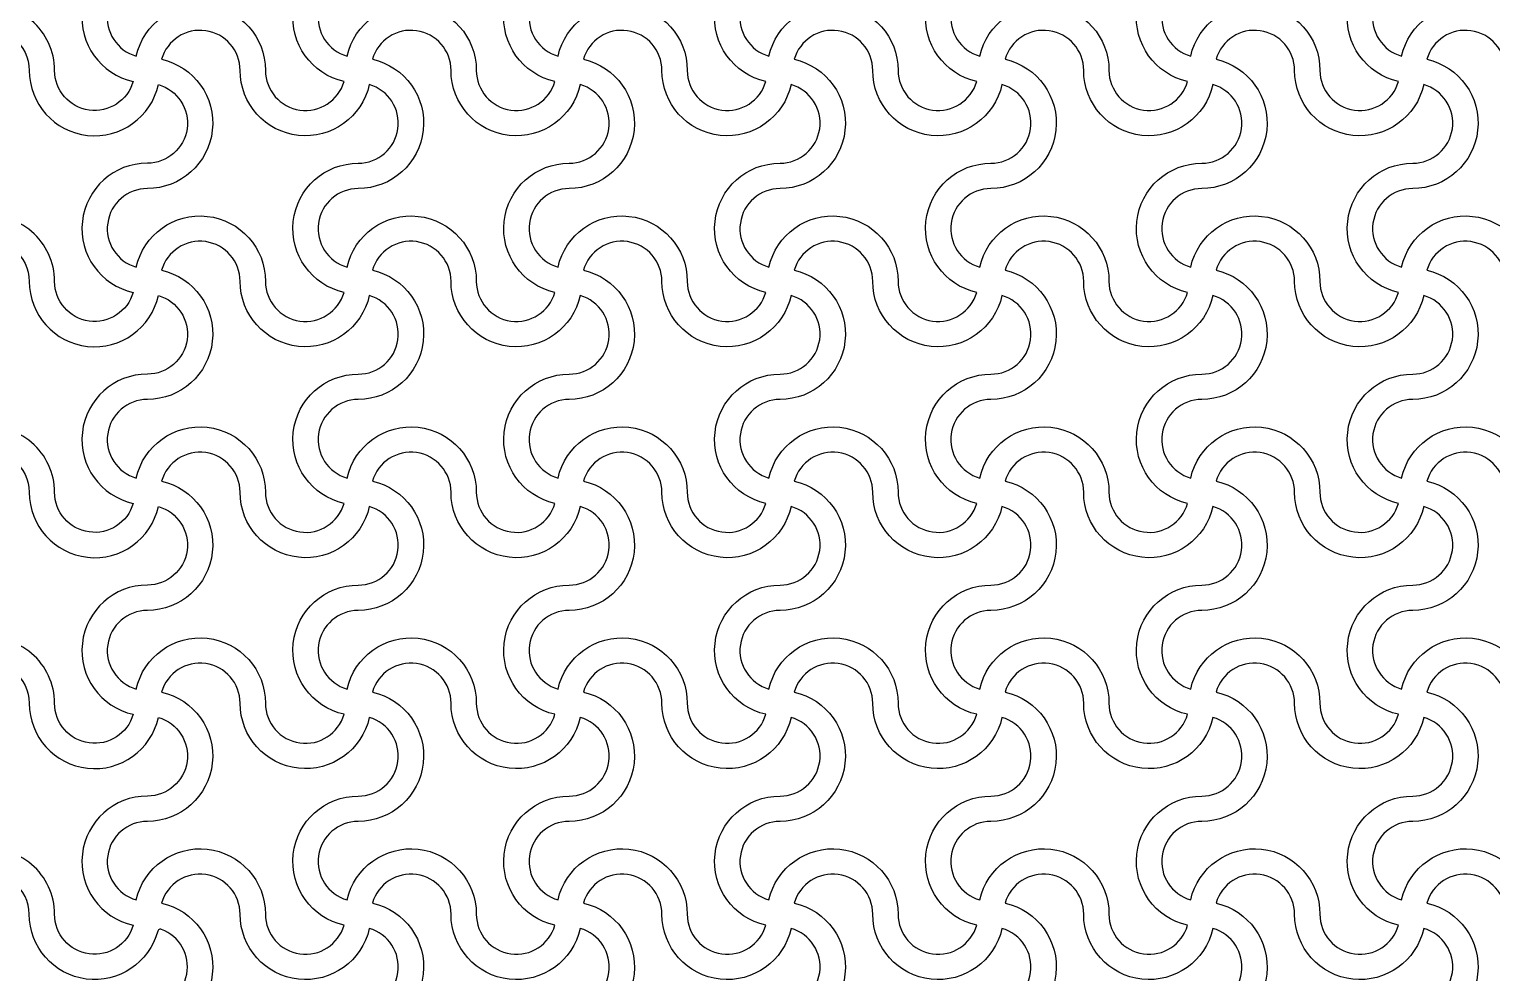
# Model space of a CAD drawing. Header units: millimetres. Extents: x 24 to 345, y 12 to 201.
# Drawn here: x 73.371 to 76.145, y 33.383 to 35.172 of the extents above; entities that cross this region are included whole.
import ezdxf

# ---------------------------------------------------------------- set-up
doc = ezdxf.new("R2010")
doc.units = ezdxf.units.MM
doc.header["$MEASUREMENT"] = 0
doc.layers.add('5th metal (rf+ground)', color=240, linetype='Continuous')

msp = doc.modelspace()

# ---------------------------------------------------------------- linework, layer by layer
at = {"layer": '5th metal (rf+ground)'}
for points in [[(73.4193, 35.09421, 0.4624981), (73.2753, 35.21659), (73.2753, 35.56753, -0.4945431), (73.3713, 35.49421, 0.8959788), (73.61633, 35.46724, -0.8687853), (73.5953, 35.31821, 0.8959788), (73.56833, 35.07318, -0.8687853)], [(73.4193, 35.09421, 0.4624981), (73.2753, 35.21659), (73.2753, 35.56753, -0.4945431), (73.3713, 35.49421, 0.8959788), (73.61633, 35.46724, -0.8687853), (73.5953, 35.31821, 0.8959788), (73.56833, 35.07318, -0.8687853)], [(73.4193, 35.09421, 0.4624981), (73.2753, 35.21659), (73.2753, 35.56753, -0.4945431), (73.3713, 35.49421, 0.8959788), (73.61633, 35.46724, -0.8687853), (73.5953, 35.31821, 0.8959788), (73.56833, 35.07318, -0.8687853)], [(73.4193, 35.09421, 0.4624981), (73.2753, 35.21659), (73.2753, 35.56753, -0.4945431), (73.3713, 35.49421, 0.8959788), (73.61633, 35.46724, -0.8687853), (73.5953, 35.31821, 0.8959788), (73.56833, 35.07318, -0.8687853)], [(74.01633, 35.46724, -0.8959788), (73.7713, 35.49421, 0.8687853), (73.62227, 35.51524, -0.8959788), (73.5953, 35.27021, 0.8687853), (73.57427, 35.12118, -0.8959788), (73.8193, 35.09421, 0.8687853), (73.96833, 35.07318, -0.8959788), (73.9953, 35.31821, 0.8687853)], [(74.01633, 35.46724, -0.8959788), (73.7713, 35.49421, 0.8687853), (73.62227, 35.51524, -0.8959788), (73.5953, 35.27021, 0.8687853), (73.57427, 35.12118, -0.8959788), (73.8193, 35.09421, 0.8687853), (73.96833, 35.07318, -0.8959788), (73.9953, 35.31821, 0.8687853)], [(74.01633, 35.46724, -0.8959788), (73.7713, 35.49421, 0.8687853), (73.62227, 35.51524, -0.8959788), (73.5953, 35.27021, 0.8687853), (73.57427, 35.12118, -0.8959788), (73.8193, 35.09421, 0.8687853), (73.96833, 35.07318, -0.8959788), (73.9953, 35.31821, 0.8687853)], [(74.01633, 35.46724, -0.8959788), (73.7713, 35.49421, 0.8687853), (73.62227, 35.51524, -0.8959788), (73.5953, 35.27021, 0.8687853), (73.57427, 35.12118, -0.8959788), (73.8193, 35.09421, 0.8687853), (73.96833, 35.07318, -0.8959788), (73.9953, 35.31821, 0.8687853)], [(74.41633, 35.46724, -0.8959788), (74.1713, 35.49421, 0.8687853), (74.02227, 35.51524, -0.8959788), (73.9953, 35.27021, 0.8687853), (73.97427, 35.12118, -0.8959788), (74.2193, 35.09421, 0.8687853), (74.36833, 35.07318, -0.8959788), (74.3953, 35.31821, 0.8687853)], [(74.41633, 35.46724, -0.8959788), (74.1713, 35.49421, 0.8687853), (74.02227, 35.51524, -0.8959788), (73.9953, 35.27021, 0.8687853), (73.97427, 35.12118, -0.8959788), (74.2193, 35.09421, 0.8687853), (74.36833, 35.07318, -0.8959788), (74.3953, 35.31821, 0.8687853)], [(74.41633, 35.46724, -0.8959788), (74.1713, 35.49421, 0.8687853), (74.02227, 35.51524, -0.8959788), (73.9953, 35.27021, 0.8687853), (73.97427, 35.12118, -0.8959788), (74.2193, 35.09421, 0.8687853), (74.36833, 35.07318, -0.8959788), (74.3953, 35.31821, 0.8687853)], [(74.41633, 35.46724, -0.8959788), (74.1713, 35.49421, 0.8687853), (74.02227, 35.51524, -0.8959788), (73.9953, 35.27021, 0.8687853), (73.97427, 35.12118, -0.8959788), (74.2193, 35.09421, 0.8687853), (74.36833, 35.07318, -0.8959788), (74.3953, 35.31821, 0.8687853)], [(74.81633, 35.46724, -0.8959788), (74.5713, 35.49421, 0.8687853), (74.42227, 35.51524, -0.8959788), (74.3953, 35.27021, 0.8687853), (74.37427, 35.12118, -0.8959788), (74.6193, 35.09421, 0.8687853), (74.76833, 35.07318, -0.8959788), (74.7953, 35.31821, 0.8687853)], [(74.81633, 35.46724, -0.8959788), (74.5713, 35.49421, 0.8687853), (74.42227, 35.51524, -0.8959788), (74.3953, 35.27021, 0.8687853), (74.37427, 35.12118, -0.8959788), (74.6193, 35.09421, 0.8687853), (74.76833, 35.07318, -0.8959788), (74.7953, 35.31821, 0.8687853)], [(74.81633, 35.46724, -0.8959788), (74.5713, 35.49421, 0.8687853), (74.42227, 35.51524, -0.8959788), (74.3953, 35.27021, 0.8687853), (74.37427, 35.12118, -0.8959788), (74.6193, 35.09421, 0.8687853), (74.76833, 35.07318, -0.8959788), (74.7953, 35.31821, 0.8687853)], [(74.81633, 35.46724, -0.8959788), (74.5713, 35.49421, 0.8687853), (74.42227, 35.51524, -0.8959788), (74.3953, 35.27021, 0.8687853), (74.37427, 35.12118, -0.8959788), (74.6193, 35.09421, 0.8687853), (74.76833, 35.07318, -0.8959788), (74.7953, 35.31821, 0.8687853)], [(75.21633, 35.46724, -0.8959788), (74.9713, 35.49421, 0.8687853), (74.82227, 35.51524, -0.8959788), (74.7953, 35.27021, 0.8687853), (74.77427, 35.12118, -0.8959788), (75.0193, 35.09421, 0.8687853), (75.16833, 35.07318, -0.8959788), (75.1953, 35.31821, 0.8687853)], [(75.21633, 35.46724, -0.8959788), (74.9713, 35.49421, 0.8687853), (74.82227, 35.51524, -0.8959788), (74.7953, 35.27021, 0.8687853), (74.77427, 35.12118, -0.8959788), (75.0193, 35.09421, 0.8687853), (75.16833, 35.07318, -0.8959788), (75.1953, 35.31821, 0.8687853)], [(75.21633, 35.46724, -0.8959788), (74.9713, 35.49421, 0.8687853), (74.82227, 35.51524, -0.8959788), (74.7953, 35.27021, 0.8687853), (74.77427, 35.12118, -0.8959788), (75.0193, 35.09421, 0.8687853), (75.16833, 35.07318, -0.8959788), (75.1953, 35.31821, 0.8687853)], [(75.21633, 35.46724, -0.8959788), (74.9713, 35.49421, 0.8687853), (74.82227, 35.51524, -0.8959788), (74.7953, 35.27021, 0.8687853), (74.77427, 35.12118, -0.8959788), (75.0193, 35.09421, 0.8687853), (75.16833, 35.07318, -0.8959788), (75.1953, 35.31821, 0.8687853)], [(75.61633, 35.46724, -0.8959788), (75.3713, 35.49421, 0.8687853), (75.22227, 35.51524, -0.8959788), (75.1953, 35.27021, 0.8687853), (75.17427, 35.12118, -0.8959788), (75.4193, 35.09421, 0.8687853), (75.56833, 35.07318, -0.8959788), (75.5953, 35.31821, 0.8687853)], [(75.61633, 35.46724, -0.8959788), (75.3713, 35.49421, 0.8687853), (75.22227, 35.51524, -0.8959788), (75.1953, 35.27021, 0.8687853), (75.17427, 35.12118, -0.8959788), (75.4193, 35.09421, 0.8687853), (75.56833, 35.07318, -0.8959788), (75.5953, 35.31821, 0.8687853)], [(75.61633, 35.46724, -0.8959788), (75.3713, 35.49421, 0.8687853), (75.22227, 35.51524, -0.8959788), (75.1953, 35.27021, 0.8687853), (75.17427, 35.12118, -0.8959788), (75.4193, 35.09421, 0.8687853), (75.56833, 35.07318, -0.8959788), (75.5953, 35.31821, 0.8687853)], [(75.61633, 35.46724, -0.8959788), (75.3713, 35.49421, 0.8687853), (75.22227, 35.51524, -0.8959788), (75.1953, 35.27021, 0.8687853), (75.17427, 35.12118, -0.8959788), (75.4193, 35.09421, 0.8687853), (75.56833, 35.07318, -0.8959788), (75.5953, 35.31821, 0.8687853)], [(76.01633, 35.46724, -0.8959788), (75.7713, 35.49421, 0.8687853), (75.62227, 35.51524, -0.8959788), (75.5953, 35.27021, 0.8687853), (75.57427, 35.12118, -0.8959788), (75.8193, 35.09421, 0.8687853), (75.96833, 35.07318, -0.8959788), (75.9953, 35.31821, 0.8687853)], [(76.01633, 35.46724, -0.8959788), (75.7713, 35.49421, 0.8687853), (75.62227, 35.51524, -0.8959788), (75.5953, 35.27021, 0.8687853), (75.57427, 35.12118, -0.8959788), (75.8193, 35.09421, 0.8687853), (75.96833, 35.07318, -0.8959788), (75.9953, 35.31821, 0.8687853)], [(76.01633, 35.46724, -0.8959788), (75.7713, 35.49421, 0.8687853), (75.62227, 35.51524, -0.8959788), (75.5953, 35.27021, 0.8687853), (75.57427, 35.12118, -0.8959788), (75.8193, 35.09421, 0.8687853), (75.96833, 35.07318, -0.8959788), (75.9953, 35.31821, 0.8687853)], [(76.01633, 35.46724, -0.8959788), (75.7713, 35.49421, 0.8687853), (75.62227, 35.51524, -0.8959788), (75.5953, 35.27021, 0.8687853), (75.57427, 35.12118, -0.8959788), (75.8193, 35.09421, 0.8687853), (75.96833, 35.07318, -0.8959788), (75.9953, 35.31821, 0.8687853)], [(76.41633, 35.46724, -0.8959788), (76.1713, 35.49421, 0.8687853), (76.02227, 35.51524, -0.8959788), (75.9953, 35.27021, 0.8687853), (75.97427, 35.12118, -0.8959788), (76.2193, 35.09421, 0.8687853), (76.36833, 35.07318, -0.8959788), (76.3953, 35.31821, 0.8687853)], [(76.41633, 35.46724, -0.8959788), (76.1713, 35.49421, 0.8687853), (76.02227, 35.51524, -0.8959788), (75.9953, 35.27021, 0.8687853), (75.97427, 35.12118, -0.8959788), (76.2193, 35.09421, 0.8687853), (76.36833, 35.07318, -0.8959788), (76.3953, 35.31821, 0.8687853)], [(76.41633, 35.46724, -0.8959788), (76.1713, 35.49421, 0.8687853), (76.02227, 35.51524, -0.8959788), (75.9953, 35.27021, 0.8687853), (75.97427, 35.12118, -0.8959788), (76.2193, 35.09421, 0.8687853), (76.36833, 35.07318, -0.8959788), (76.3953, 35.31821, 0.8687853)], [(76.41633, 35.46724, -0.8959788), (76.1713, 35.49421, 0.8687853), (76.02227, 35.51524, -0.8959788), (75.9953, 35.27021, 0.8687853), (75.97427, 35.12118, -0.8959788), (76.2193, 35.09421, 0.8687853), (76.36833, 35.07318, -0.8959788), (76.3953, 35.31821, 0.8687853)], [(73.4193, 34.69421, 0.4624981), (73.2753, 34.81659), (73.2753, 35.16753, -0.4945431), (73.3713, 35.09421, 0.8959788), (73.61633, 35.06724, -0.8687853), (73.5953, 34.91821, 0.8959788), (73.56833, 34.67318, -0.8687853)], [(73.4193, 34.69421, 0.4624981), (73.2753, 34.81659), (73.2753, 35.16753, -0.4945431), (73.3713, 35.09421, 0.8959788), (73.61633, 35.06724, -0.8687853), (73.5953, 34.91821, 0.8959788), (73.56833, 34.67318, -0.8687853)], [(73.4193, 34.69421, 0.4624981), (73.2753, 34.81659), (73.2753, 35.16753, -0.4945431), (73.3713, 35.09421, 0.8959788), (73.61633, 35.06724, -0.8687853), (73.5953, 34.91821, 0.8959788), (73.56833, 34.67318, -0.8687853)], [(73.4193, 34.69421, 0.4624981), (73.2753, 34.81659), (73.2753, 35.16753, -0.4945431), (73.3713, 35.09421, 0.8959788), (73.61633, 35.06724, -0.8687853), (73.5953, 34.91821, 0.8959788), (73.56833, 34.67318, -0.8687853)], [(74.01633, 35.06724, -0.8959788), (73.7713, 35.09421, 0.8687853), (73.62227, 35.11524, -0.8959788), (73.5953, 34.87021, 0.8687853), (73.57427, 34.72118, -0.8959788), (73.8193, 34.69421, 0.8687853), (73.96833, 34.67318, -0.8959788), (73.9953, 34.91821, 0.8687853)], [(74.01633, 35.06724, -0.8959788), (73.7713, 35.09421, 0.8687853), (73.62227, 35.11524, -0.8959788), (73.5953, 34.87021, 0.8687853), (73.57427, 34.72118, -0.8959788), (73.8193, 34.69421, 0.8687853), (73.96833, 34.67318, -0.8959788), (73.9953, 34.91821, 0.8687853)], [(74.01633, 35.06724, -0.8959788), (73.7713, 35.09421, 0.8687853), (73.62227, 35.11524, -0.8959788), (73.5953, 34.87021, 0.8687853), (73.57427, 34.72118, -0.8959788), (73.8193, 34.69421, 0.8687853), (73.96833, 34.67318, -0.8959788), (73.9953, 34.91821, 0.8687853)], [(74.01633, 35.06724, -0.8959788), (73.7713, 35.09421, 0.8687853), (73.62227, 35.11524, -0.8959788), (73.5953, 34.87021, 0.8687853), (73.57427, 34.72118, -0.8959788), (73.8193, 34.69421, 0.8687853), (73.96833, 34.67318, -0.8959788), (73.9953, 34.91821, 0.8687853)], [(74.41633, 35.06724, -0.8959788), (74.1713, 35.09421, 0.8687853), (74.02227, 35.11524, -0.8959788), (73.9953, 34.87021, 0.8687853), (73.97427, 34.72118, -0.8959788), (74.2193, 34.69421, 0.8687853), (74.36833, 34.67318, -0.8959788), (74.3953, 34.91821, 0.8687853)], [(74.41633, 35.06724, -0.8959788), (74.1713, 35.09421, 0.8687853), (74.02227, 35.11524, -0.8959788), (73.9953, 34.87021, 0.8687853), (73.97427, 34.72118, -0.8959788), (74.2193, 34.69421, 0.8687853), (74.36833, 34.67318, -0.8959788), (74.3953, 34.91821, 0.8687853)], [(74.41633, 35.06724, -0.8959788), (74.1713, 35.09421, 0.8687853), (74.02227, 35.11524, -0.8959788), (73.9953, 34.87021, 0.8687853), (73.97427, 34.72118, -0.8959788), (74.2193, 34.69421, 0.8687853), (74.36833, 34.67318, -0.8959788), (74.3953, 34.91821, 0.8687853)], [(74.41633, 35.06724, -0.8959788), (74.1713, 35.09421, 0.8687853), (74.02227, 35.11524, -0.8959788), (73.9953, 34.87021, 0.8687853), (73.97427, 34.72118, -0.8959788), (74.2193, 34.69421, 0.8687853), (74.36833, 34.67318, -0.8959788), (74.3953, 34.91821, 0.8687853)], [(74.81633, 35.06724, -0.8959788), (74.5713, 35.09421, 0.8687853), (74.42227, 35.11524, -0.8959788), (74.3953, 34.87021, 0.8687853), (74.37427, 34.72118, -0.8959788), (74.6193, 34.69421, 0.8687853), (74.76833, 34.67318, -0.8959788), (74.7953, 34.91821, 0.8687853)], [(74.81633, 35.06724, -0.8959788), (74.5713, 35.09421, 0.8687853), (74.42227, 35.11524, -0.8959788), (74.3953, 34.87021, 0.8687853), (74.37427, 34.72118, -0.8959788), (74.6193, 34.69421, 0.8687853), (74.76833, 34.67318, -0.8959788), (74.7953, 34.91821, 0.8687853)], [(74.81633, 35.06724, -0.8959788), (74.5713, 35.09421, 0.8687853), (74.42227, 35.11524, -0.8959788), (74.3953, 34.87021, 0.8687853), (74.37427, 34.72118, -0.8959788), (74.6193, 34.69421, 0.8687853), (74.76833, 34.67318, -0.8959788), (74.7953, 34.91821, 0.8687853)], [(74.81633, 35.06724, -0.8959788), (74.5713, 35.09421, 0.8687853), (74.42227, 35.11524, -0.8959788), (74.3953, 34.87021, 0.8687853), (74.37427, 34.72118, -0.8959788), (74.6193, 34.69421, 0.8687853), (74.76833, 34.67318, -0.8959788), (74.7953, 34.91821, 0.8687853)], [(75.21633, 35.06724, -0.8959788), (74.9713, 35.09421, 0.8687853), (74.82227, 35.11524, -0.8959788), (74.7953, 34.87021, 0.8687853), (74.77427, 34.72118, -0.8959788), (75.0193, 34.69421, 0.8687853), (75.16833, 34.67318, -0.8959788), (75.1953, 34.91821, 0.8687853)], [(75.21633, 35.06724, -0.8959788), (74.9713, 35.09421, 0.8687853), (74.82227, 35.11524, -0.8959788), (74.7953, 34.87021, 0.8687853), (74.77427, 34.72118, -0.8959788), (75.0193, 34.69421, 0.8687853), (75.16833, 34.67318, -0.8959788), (75.1953, 34.91821, 0.8687853)], [(75.21633, 35.06724, -0.8959788), (74.9713, 35.09421, 0.8687853), (74.82227, 35.11524, -0.8959788), (74.7953, 34.87021, 0.8687853), (74.77427, 34.72118, -0.8959788), (75.0193, 34.69421, 0.8687853), (75.16833, 34.67318, -0.8959788), (75.1953, 34.91821, 0.8687853)], [(75.21633, 35.06724, -0.8959788), (74.9713, 35.09421, 0.8687853), (74.82227, 35.11524, -0.8959788), (74.7953, 34.87021, 0.8687853), (74.77427, 34.72118, -0.8959788), (75.0193, 34.69421, 0.8687853), (75.16833, 34.67318, -0.8959788), (75.1953, 34.91821, 0.8687853)], [(75.61633, 35.06724, -0.8959788), (75.3713, 35.09421, 0.8687853), (75.22227, 35.11524, -0.8959788), (75.1953, 34.87021, 0.8687853), (75.17427, 34.72118, -0.8959788), (75.4193, 34.69421, 0.8687853), (75.56833, 34.67318, -0.8959788), (75.5953, 34.91821, 0.8687853)], [(75.61633, 35.06724, -0.8959788), (75.3713, 35.09421, 0.8687853), (75.22227, 35.11524, -0.8959788), (75.1953, 34.87021, 0.8687853), (75.17427, 34.72118, -0.8959788), (75.4193, 34.69421, 0.8687853), (75.56833, 34.67318, -0.8959788), (75.5953, 34.91821, 0.8687853)], [(75.61633, 35.06724, -0.8959788), (75.3713, 35.09421, 0.8687853), (75.22227, 35.11524, -0.8959788), (75.1953, 34.87021, 0.8687853), (75.17427, 34.72118, -0.8959788), (75.4193, 34.69421, 0.8687853), (75.56833, 34.67318, -0.8959788), (75.5953, 34.91821, 0.8687853)], [(75.61633, 35.06724, -0.8959788), (75.3713, 35.09421, 0.8687853), (75.22227, 35.11524, -0.8959788), (75.1953, 34.87021, 0.8687853), (75.17427, 34.72118, -0.8959788), (75.4193, 34.69421, 0.8687853), (75.56833, 34.67318, -0.8959788), (75.5953, 34.91821, 0.8687853)], [(76.01633, 35.06724, -0.8959788), (75.7713, 35.09421, 0.8687853), (75.62227, 35.11524, -0.8959788), (75.5953, 34.87021, 0.8687853), (75.57427, 34.72118, -0.8959788), (75.8193, 34.69421, 0.8687853), (75.96833, 34.67318, -0.8959788), (75.9953, 34.91821, 0.8687853)], [(76.01633, 35.06724, -0.8959788), (75.7713, 35.09421, 0.8687853), (75.62227, 35.11524, -0.8959788), (75.5953, 34.87021, 0.8687853), (75.57427, 34.72118, -0.8959788), (75.8193, 34.69421, 0.8687853), (75.96833, 34.67318, -0.8959788), (75.9953, 34.91821, 0.8687853)], [(76.01633, 35.06724, -0.8959788), (75.7713, 35.09421, 0.8687853), (75.62227, 35.11524, -0.8959788), (75.5953, 34.87021, 0.8687853), (75.57427, 34.72118, -0.8959788), (75.8193, 34.69421, 0.8687853), (75.96833, 34.67318, -0.8959788), (75.9953, 34.91821, 0.8687853)], [(76.01633, 35.06724, -0.8959788), (75.7713, 35.09421, 0.8687853), (75.62227, 35.11524, -0.8959788), (75.5953, 34.87021, 0.8687853), (75.57427, 34.72118, -0.8959788), (75.8193, 34.69421, 0.8687853), (75.96833, 34.67318, -0.8959788), (75.9953, 34.91821, 0.8687853)], [(76.41633, 35.06724, -0.8959788), (76.1713, 35.09421, 0.8687853), (76.02227, 35.11524, -0.8959788), (75.9953, 34.87021, 0.8687853), (75.97427, 34.72118, -0.8959788), (76.2193, 34.69421, 0.8687853), (76.36833, 34.67318, -0.8959788), (76.3953, 34.91821, 0.8687853)], [(76.41633, 35.06724, -0.8959788), (76.1713, 35.09421, 0.8687853), (76.02227, 35.11524, -0.8959788), (75.9953, 34.87021, 0.8687853), (75.97427, 34.72118, -0.8959788), (76.2193, 34.69421, 0.8687853), (76.36833, 34.67318, -0.8959788), (76.3953, 34.91821, 0.8687853)], [(76.41633, 35.06724, -0.8959788), (76.1713, 35.09421, 0.8687853), (76.02227, 35.11524, -0.8959788), (75.9953, 34.87021, 0.8687853), (75.97427, 34.72118, -0.8959788), (76.2193, 34.69421, 0.8687853), (76.36833, 34.67318, -0.8959788), (76.3953, 34.91821, 0.8687853)], [(76.41633, 35.06724, -0.8959788), (76.1713, 35.09421, 0.8687853), (76.02227, 35.11524, -0.8959788), (75.9953, 34.87021, 0.8687853), (75.97427, 34.72118, -0.8959788), (76.2193, 34.69421, 0.8687853), (76.36833, 34.67318, -0.8959788), (76.3953, 34.91821, 0.8687853)], [(73.4193, 34.29421, 0.4624981), (73.2753, 34.41659), (73.2753, 34.76753, -0.4945431), (73.3713, 34.69421, 0.8959788), (73.61633, 34.66724, -0.8687853), (73.5953, 34.51821, 0.8959788), (73.56833, 34.27318, -0.8687853)], [(73.4193, 34.29421, 0.4624981), (73.2753, 34.41659), (73.2753, 34.76753, -0.4945431), (73.3713, 34.69421, 0.8959788), (73.61633, 34.66724, -0.8687853), (73.5953, 34.51821, 0.8959788), (73.56833, 34.27318, -0.8687853)], [(73.4193, 34.29421, 0.4624981), (73.2753, 34.41659), (73.2753, 34.76753, -0.4945431), (73.3713, 34.69421, 0.8959788), (73.61633, 34.66724, -0.8687853), (73.5953, 34.51821, 0.8959788), (73.56833, 34.27318, -0.8687853)], [(73.4193, 34.29421, 0.4624981), (73.2753, 34.41659), (73.2753, 34.76753, -0.4945431), (73.3713, 34.69421, 0.8959788), (73.61633, 34.66724, -0.8687853), (73.5953, 34.51821, 0.8959788), (73.56833, 34.27318, -0.8687853)], [(74.01633, 34.66724, -0.8959788), (73.7713, 34.69421, 0.8687853), (73.62227, 34.71524, -0.8959788), (73.5953, 34.47021, 0.8687853), (73.57427, 34.32118, -0.8959788), (73.8193, 34.29421, 0.8687853), (73.96833, 34.27318, -0.8959788), (73.9953, 34.51821, 0.8687853)], [(74.01633, 34.66724, -0.8959788), (73.7713, 34.69421, 0.8687853), (73.62227, 34.71524, -0.8959788), (73.5953, 34.47021, 0.8687853), (73.57427, 34.32118, -0.8959788), (73.8193, 34.29421, 0.8687853), (73.96833, 34.27318, -0.8959788), (73.9953, 34.51821, 0.8687853)], [(74.01633, 34.66724, -0.8959788), (73.7713, 34.69421, 0.8687853), (73.62227, 34.71524, -0.8959788), (73.5953, 34.47021, 0.8687853), (73.57427, 34.32118, -0.8959788), (73.8193, 34.29421, 0.8687853), (73.96833, 34.27318, -0.8959788), (73.9953, 34.51821, 0.8687853)], [(74.01633, 34.66724, -0.8959788), (73.7713, 34.69421, 0.8687853), (73.62227, 34.71524, -0.8959788), (73.5953, 34.47021, 0.8687853), (73.57427, 34.32118, -0.8959788), (73.8193, 34.29421, 0.8687853), (73.96833, 34.27318, -0.8959788), (73.9953, 34.51821, 0.8687853)], [(74.41633, 34.66724, -0.8959788), (74.1713, 34.69421, 0.8687853), (74.02227, 34.71524, -0.8959788), (73.9953, 34.47021, 0.8687853), (73.97427, 34.32118, -0.8959788), (74.2193, 34.29421, 0.8687853), (74.36833, 34.27318, -0.8959788), (74.3953, 34.51821, 0.8687853)], [(74.41633, 34.66724, -0.8959788), (74.1713, 34.69421, 0.8687853), (74.02227, 34.71524, -0.8959788), (73.9953, 34.47021, 0.8687853), (73.97427, 34.32118, -0.8959788), (74.2193, 34.29421, 0.8687853), (74.36833, 34.27318, -0.8959788), (74.3953, 34.51821, 0.8687853)], [(74.41633, 34.66724, -0.8959788), (74.1713, 34.69421, 0.8687853), (74.02227, 34.71524, -0.8959788), (73.9953, 34.47021, 0.8687853), (73.97427, 34.32118, -0.8959788), (74.2193, 34.29421, 0.8687853), (74.36833, 34.27318, -0.8959788), (74.3953, 34.51821, 0.8687853)], [(74.41633, 34.66724, -0.8959788), (74.1713, 34.69421, 0.8687853), (74.02227, 34.71524, -0.8959788), (73.9953, 34.47021, 0.8687853), (73.97427, 34.32118, -0.8959788), (74.2193, 34.29421, 0.8687853), (74.36833, 34.27318, -0.8959788), (74.3953, 34.51821, 0.8687853)], [(74.81633, 34.66724, -0.8959788), (74.5713, 34.69421, 0.8687853), (74.42227, 34.71524, -0.8959788), (74.3953, 34.47021, 0.8687853), (74.37427, 34.32118, -0.8959788), (74.6193, 34.29421, 0.8687853), (74.76833, 34.27318, -0.8959788), (74.7953, 34.51821, 0.8687853)], [(74.81633, 34.66724, -0.8959788), (74.5713, 34.69421, 0.8687853), (74.42227, 34.71524, -0.8959788), (74.3953, 34.47021, 0.8687853), (74.37427, 34.32118, -0.8959788), (74.6193, 34.29421, 0.8687853), (74.76833, 34.27318, -0.8959788), (74.7953, 34.51821, 0.8687853)], [(74.81633, 34.66724, -0.8959788), (74.5713, 34.69421, 0.8687853), (74.42227, 34.71524, -0.8959788), (74.3953, 34.47021, 0.8687853), (74.37427, 34.32118, -0.8959788), (74.6193, 34.29421, 0.8687853), (74.76833, 34.27318, -0.8959788), (74.7953, 34.51821, 0.8687853)], [(74.81633, 34.66724, -0.8959788), (74.5713, 34.69421, 0.8687853), (74.42227, 34.71524, -0.8959788), (74.3953, 34.47021, 0.8687853), (74.37427, 34.32118, -0.8959788), (74.6193, 34.29421, 0.8687853), (74.76833, 34.27318, -0.8959788), (74.7953, 34.51821, 0.8687853)], [(75.21633, 34.66724, -0.8959788), (74.9713, 34.69421, 0.8687853), (74.82227, 34.71524, -0.8959788), (74.7953, 34.47021, 0.8687853), (74.77427, 34.32118, -0.8959788), (75.0193, 34.29421, 0.8687853), (75.16833, 34.27318, -0.8959788), (75.1953, 34.51821, 0.8687853)], [(75.21633, 34.66724, -0.8959788), (74.9713, 34.69421, 0.8687853), (74.82227, 34.71524, -0.8959788), (74.7953, 34.47021, 0.8687853), (74.77427, 34.32118, -0.8959788), (75.0193, 34.29421, 0.8687853), (75.16833, 34.27318, -0.8959788), (75.1953, 34.51821, 0.8687853)], [(75.21633, 34.66724, -0.8959788), (74.9713, 34.69421, 0.8687853), (74.82227, 34.71524, -0.8959788), (74.7953, 34.47021, 0.8687853), (74.77427, 34.32118, -0.8959788), (75.0193, 34.29421, 0.8687853), (75.16833, 34.27318, -0.8959788), (75.1953, 34.51821, 0.8687853)], [(75.21633, 34.66724, -0.8959788), (74.9713, 34.69421, 0.8687853), (74.82227, 34.71524, -0.8959788), (74.7953, 34.47021, 0.8687853), (74.77427, 34.32118, -0.8959788), (75.0193, 34.29421, 0.8687853), (75.16833, 34.27318, -0.8959788), (75.1953, 34.51821, 0.8687853)], [(75.61633, 34.66724, -0.8959788), (75.3713, 34.69421, 0.8687853), (75.22227, 34.71524, -0.8959788), (75.1953, 34.47021, 0.8687853), (75.17427, 34.32118, -0.8959788), (75.4193, 34.29421, 0.8687853), (75.56833, 34.27318, -0.8959788), (75.5953, 34.51821, 0.8687853)], [(75.61633, 34.66724, -0.8959788), (75.3713, 34.69421, 0.8687853), (75.22227, 34.71524, -0.8959788), (75.1953, 34.47021, 0.8687853), (75.17427, 34.32118, -0.8959788), (75.4193, 34.29421, 0.8687853), (75.56833, 34.27318, -0.8959788), (75.5953, 34.51821, 0.8687853)], [(75.61633, 34.66724, -0.8959788), (75.3713, 34.69421, 0.8687853), (75.22227, 34.71524, -0.8959788), (75.1953, 34.47021, 0.8687853), (75.17427, 34.32118, -0.8959788), (75.4193, 34.29421, 0.8687853), (75.56833, 34.27318, -0.8959788), (75.5953, 34.51821, 0.8687853)], [(75.61633, 34.66724, -0.8959788), (75.3713, 34.69421, 0.8687853), (75.22227, 34.71524, -0.8959788), (75.1953, 34.47021, 0.8687853), (75.17427, 34.32118, -0.8959788), (75.4193, 34.29421, 0.8687853), (75.56833, 34.27318, -0.8959788), (75.5953, 34.51821, 0.8687853)], [(76.01633, 34.66724, -0.8959788), (75.7713, 34.69421, 0.8687853), (75.62227, 34.71524, -0.8959788), (75.5953, 34.47021, 0.8687853), (75.57427, 34.32118, -0.8959788), (75.8193, 34.29421, 0.8687853), (75.96833, 34.27318, -0.8959788), (75.9953, 34.51821, 0.8687853)], [(76.01633, 34.66724, -0.8959788), (75.7713, 34.69421, 0.8687853), (75.62227, 34.71524, -0.8959788), (75.5953, 34.47021, 0.8687853), (75.57427, 34.32118, -0.8959788), (75.8193, 34.29421, 0.8687853), (75.96833, 34.27318, -0.8959788), (75.9953, 34.51821, 0.8687853)], [(76.01633, 34.66724, -0.8959788), (75.7713, 34.69421, 0.8687853), (75.62227, 34.71524, -0.8959788), (75.5953, 34.47021, 0.8687853), (75.57427, 34.32118, -0.8959788), (75.8193, 34.29421, 0.8687853), (75.96833, 34.27318, -0.8959788), (75.9953, 34.51821, 0.8687853)], [(76.01633, 34.66724, -0.8959788), (75.7713, 34.69421, 0.8687853), (75.62227, 34.71524, -0.8959788), (75.5953, 34.47021, 0.8687853), (75.57427, 34.32118, -0.8959788), (75.8193, 34.29421, 0.8687853), (75.96833, 34.27318, -0.8959788), (75.9953, 34.51821, 0.8687853)], [(76.41633, 34.66724, -0.8959788), (76.1713, 34.69421, 0.8687853), (76.02227, 34.71524, -0.8959788), (75.9953, 34.47021, 0.8687853), (75.97427, 34.32118, -0.8959788), (76.2193, 34.29421, 0.8687853), (76.36833, 34.27318, -0.8959788), (76.3953, 34.51821, 0.8687853)], [(76.41633, 34.66724, -0.8959788), (76.1713, 34.69421, 0.8687853), (76.02227, 34.71524, -0.8959788), (75.9953, 34.47021, 0.8687853), (75.97427, 34.32118, -0.8959788), (76.2193, 34.29421, 0.8687853), (76.36833, 34.27318, -0.8959788), (76.3953, 34.51821, 0.8687853)], [(76.41633, 34.66724, -0.8959788), (76.1713, 34.69421, 0.8687853), (76.02227, 34.71524, -0.8959788), (75.9953, 34.47021, 0.8687853), (75.97427, 34.32118, -0.8959788), (76.2193, 34.29421, 0.8687853), (76.36833, 34.27318, -0.8959788), (76.3953, 34.51821, 0.8687853)], [(76.41633, 34.66724, -0.8959788), (76.1713, 34.69421, 0.8687853), (76.02227, 34.71524, -0.8959788), (75.9953, 34.47021, 0.8687853), (75.97427, 34.32118, -0.8959788), (76.2193, 34.29421, 0.8687853), (76.36833, 34.27318, -0.8959788), (76.3953, 34.51821, 0.8687853)], [(73.4193, 33.89421, 0.4624981), (73.2753, 34.01659), (73.2753, 34.36753, -0.4945431), (73.3713, 34.29421, 0.8959788), (73.61633, 34.26724, -0.8687853), (73.5953, 34.11821, 0.8959788), (73.56833, 33.87318, -0.8687853)], [(73.4193, 33.89421, 0.4624981), (73.2753, 34.01659), (73.2753, 34.36753, -0.4945431), (73.3713, 34.29421, 0.8959788), (73.61633, 34.26724, -0.8687853), (73.5953, 34.11821, 0.8959788), (73.56833, 33.87318, -0.8687853)], [(73.4193, 33.89421, 0.4624981), (73.2753, 34.01659), (73.2753, 34.36753, -0.4945431), (73.3713, 34.29421, 0.8959788), (73.61633, 34.26724, -0.8687853), (73.5953, 34.11821, 0.8959788), (73.56833, 33.87318, -0.8687853)], [(73.4193, 33.89421, 0.4624981), (73.2753, 34.01659), (73.2753, 34.36753, -0.4945431), (73.3713, 34.29421, 0.8959788), (73.61633, 34.26724, -0.8687853), (73.5953, 34.11821, 0.8959788), (73.56833, 33.87318, -0.8687853)], [(74.01633, 34.26724, -0.8959788), (73.7713, 34.29421, 0.8687853), (73.62227, 34.31524, -0.8959788), (73.5953, 34.07021, 0.8687853), (73.57427, 33.92118, -0.8959788), (73.8193, 33.89421, 0.8687853), (73.96833, 33.87318, -0.8959788), (73.9953, 34.11821, 0.8687853)], [(74.01633, 34.26724, -0.8959788), (73.7713, 34.29421, 0.8687853), (73.62227, 34.31524, -0.8959788), (73.5953, 34.07021, 0.8687853), (73.57427, 33.92118, -0.8959788), (73.8193, 33.89421, 0.8687853), (73.96833, 33.87318, -0.8959788), (73.9953, 34.11821, 0.8687853)], [(74.01633, 34.26724, -0.8959788), (73.7713, 34.29421, 0.8687853), (73.62227, 34.31524, -0.8959788), (73.5953, 34.07021, 0.8687853), (73.57427, 33.92118, -0.8959788), (73.8193, 33.89421, 0.8687853), (73.96833, 33.87318, -0.8959788), (73.9953, 34.11821, 0.8687853)], [(74.01633, 34.26724, -0.8959788), (73.7713, 34.29421, 0.8687853), (73.62227, 34.31524, -0.8959788), (73.5953, 34.07021, 0.8687853), (73.57427, 33.92118, -0.8959788), (73.8193, 33.89421, 0.8687853), (73.96833, 33.87318, -0.8959788), (73.9953, 34.11821, 0.8687853)], [(74.41633, 34.26724, -0.8959788), (74.1713, 34.29421, 0.8687853), (74.02227, 34.31524, -0.8959788), (73.9953, 34.07021, 0.8687853), (73.97427, 33.92118, -0.8959788), (74.2193, 33.89421, 0.8687853), (74.36833, 33.87318, -0.8959788), (74.3953, 34.11821, 0.8687853)], [(74.41633, 34.26724, -0.8959788), (74.1713, 34.29421, 0.8687853), (74.02227, 34.31524, -0.8959788), (73.9953, 34.07021, 0.8687853), (73.97427, 33.92118, -0.8959788), (74.2193, 33.89421, 0.8687853), (74.36833, 33.87318, -0.8959788), (74.3953, 34.11821, 0.8687853)], [(74.41633, 34.26724, -0.8959788), (74.1713, 34.29421, 0.8687853), (74.02227, 34.31524, -0.8959788), (73.9953, 34.07021, 0.8687853), (73.97427, 33.92118, -0.8959788), (74.2193, 33.89421, 0.8687853), (74.36833, 33.87318, -0.8959788), (74.3953, 34.11821, 0.8687853)], [(74.41633, 34.26724, -0.8959788), (74.1713, 34.29421, 0.8687853), (74.02227, 34.31524, -0.8959788), (73.9953, 34.07021, 0.8687853), (73.97427, 33.92118, -0.8959788), (74.2193, 33.89421, 0.8687853), (74.36833, 33.87318, -0.8959788), (74.3953, 34.11821, 0.8687853)], [(74.81633, 34.26724, -0.8959788), (74.5713, 34.29421, 0.8687853), (74.42227, 34.31524, -0.8959788), (74.3953, 34.07021, 0.8687853), (74.37427, 33.92118, -0.8959788), (74.6193, 33.89421, 0.8687853), (74.76833, 33.87318, -0.8959788), (74.7953, 34.11821, 0.8687853)], [(74.81633, 34.26724, -0.8959788), (74.5713, 34.29421, 0.8687853), (74.42227, 34.31524, -0.8959788), (74.3953, 34.07021, 0.8687853), (74.37427, 33.92118, -0.8959788), (74.6193, 33.89421, 0.8687853), (74.76833, 33.87318, -0.8959788), (74.7953, 34.11821, 0.8687853)], [(74.81633, 34.26724, -0.8959788), (74.5713, 34.29421, 0.8687853), (74.42227, 34.31524, -0.8959788), (74.3953, 34.07021, 0.8687853), (74.37427, 33.92118, -0.8959788), (74.6193, 33.89421, 0.8687853), (74.76833, 33.87318, -0.8959788), (74.7953, 34.11821, 0.8687853)], [(74.81633, 34.26724, -0.8959788), (74.5713, 34.29421, 0.8687853), (74.42227, 34.31524, -0.8959788), (74.3953, 34.07021, 0.8687853), (74.37427, 33.92118, -0.8959788), (74.6193, 33.89421, 0.8687853), (74.76833, 33.87318, -0.8959788), (74.7953, 34.11821, 0.8687853)], [(75.21633, 34.26724, -0.8959788), (74.9713, 34.29421, 0.8687853), (74.82227, 34.31524, -0.8959788), (74.7953, 34.07021, 0.8687853), (74.77427, 33.92118, -0.8959788), (75.0193, 33.89421, 0.8687853), (75.16833, 33.87318, -0.8959788), (75.1953, 34.11821, 0.8687853)], [(75.21633, 34.26724, -0.8959788), (74.9713, 34.29421, 0.8687853), (74.82227, 34.31524, -0.8959788), (74.7953, 34.07021, 0.8687853), (74.77427, 33.92118, -0.8959788), (75.0193, 33.89421, 0.8687853), (75.16833, 33.87318, -0.8959788), (75.1953, 34.11821, 0.8687853)], [(75.21633, 34.26724, -0.8959788), (74.9713, 34.29421, 0.8687853), (74.82227, 34.31524, -0.8959788), (74.7953, 34.07021, 0.8687853), (74.77427, 33.92118, -0.8959788), (75.0193, 33.89421, 0.8687853), (75.16833, 33.87318, -0.8959788), (75.1953, 34.11821, 0.8687853)], [(75.21633, 34.26724, -0.8959788), (74.9713, 34.29421, 0.8687853), (74.82227, 34.31524, -0.8959788), (74.7953, 34.07021, 0.8687853), (74.77427, 33.92118, -0.8959788), (75.0193, 33.89421, 0.8687853), (75.16833, 33.87318, -0.8959788), (75.1953, 34.11821, 0.8687853)], [(75.61633, 34.26724, -0.8959788), (75.3713, 34.29421, 0.8687853), (75.22227, 34.31524, -0.8959788), (75.1953, 34.07021, 0.8687853), (75.17427, 33.92118, -0.8959788), (75.4193, 33.89421, 0.8687853), (75.56833, 33.87318, -0.8959788), (75.5953, 34.11821, 0.8687853)], [(75.61633, 34.26724, -0.8959788), (75.3713, 34.29421, 0.8687853), (75.22227, 34.31524, -0.8959788), (75.1953, 34.07021, 0.8687853), (75.17427, 33.92118, -0.8959788), (75.4193, 33.89421, 0.8687853), (75.56833, 33.87318, -0.8959788), (75.5953, 34.11821, 0.8687853)], [(75.61633, 34.26724, -0.8959788), (75.3713, 34.29421, 0.8687853), (75.22227, 34.31524, -0.8959788), (75.1953, 34.07021, 0.8687853), (75.17427, 33.92118, -0.8959788), (75.4193, 33.89421, 0.8687853), (75.56833, 33.87318, -0.8959788), (75.5953, 34.11821, 0.8687853)], [(75.61633, 34.26724, -0.8959788), (75.3713, 34.29421, 0.8687853), (75.22227, 34.31524, -0.8959788), (75.1953, 34.07021, 0.8687853), (75.17427, 33.92118, -0.8959788), (75.4193, 33.89421, 0.8687853), (75.56833, 33.87318, -0.8959788), (75.5953, 34.11821, 0.8687853)], [(76.01633, 34.26724, -0.8959788), (75.7713, 34.29421, 0.8687853), (75.62227, 34.31524, -0.8959788), (75.5953, 34.07021, 0.8687853), (75.57427, 33.92118, -0.8959788), (75.8193, 33.89421, 0.8687853), (75.96833, 33.87318, -0.8959788), (75.9953, 34.11821, 0.8687853)], [(76.01633, 34.26724, -0.8959788), (75.7713, 34.29421, 0.8687853), (75.62227, 34.31524, -0.8959788), (75.5953, 34.07021, 0.8687853), (75.57427, 33.92118, -0.8959788), (75.8193, 33.89421, 0.8687853), (75.96833, 33.87318, -0.8959788), (75.9953, 34.11821, 0.8687853)], [(76.01633, 34.26724, -0.8959788), (75.7713, 34.29421, 0.8687853), (75.62227, 34.31524, -0.8959788), (75.5953, 34.07021, 0.8687853), (75.57427, 33.92118, -0.8959788), (75.8193, 33.89421, 0.8687853), (75.96833, 33.87318, -0.8959788), (75.9953, 34.11821, 0.8687853)], [(76.01633, 34.26724, -0.8959788), (75.7713, 34.29421, 0.8687853), (75.62227, 34.31524, -0.8959788), (75.5953, 34.07021, 0.8687853), (75.57427, 33.92118, -0.8959788), (75.8193, 33.89421, 0.8687853), (75.96833, 33.87318, -0.8959788), (75.9953, 34.11821, 0.8687853)], [(76.41633, 34.26724, -0.8959788), (76.1713, 34.29421, 0.8687853), (76.02227, 34.31524, -0.8959788), (75.9953, 34.07021, 0.8687853), (75.97427, 33.92118, -0.8959788), (76.2193, 33.89421, 0.8687853), (76.36833, 33.87318, -0.8959788), (76.3953, 34.11821, 0.8687853)], [(76.41633, 34.26724, -0.8959788), (76.1713, 34.29421, 0.8687853), (76.02227, 34.31524, -0.8959788), (75.9953, 34.07021, 0.8687853), (75.97427, 33.92118, -0.8959788), (76.2193, 33.89421, 0.8687853), (76.36833, 33.87318, -0.8959788), (76.3953, 34.11821, 0.8687853)], [(76.41633, 34.26724, -0.8959788), (76.1713, 34.29421, 0.8687853), (76.02227, 34.31524, -0.8959788), (75.9953, 34.07021, 0.8687853), (75.97427, 33.92118, -0.8959788), (76.2193, 33.89421, 0.8687853), (76.36833, 33.87318, -0.8959788), (76.3953, 34.11821, 0.8687853)], [(76.41633, 34.26724, -0.8959788), (76.1713, 34.29421, 0.8687853), (76.02227, 34.31524, -0.8959788), (75.9953, 34.07021, 0.8687853), (75.97427, 33.92118, -0.8959788), (76.2193, 33.89421, 0.8687853), (76.36833, 33.87318, -0.8959788), (76.3953, 34.11821, 0.8687853)], [(73.4193, 33.49421, 0.4624981), (73.2753, 33.61659), (73.2753, 33.96753, -0.4945431), (73.3713, 33.89421, 0.8959788), (73.61633, 33.86724, -0.8687853), (73.5953, 33.71821, 0.8959788), (73.56833, 33.47318, -0.8687853)], [(73.4193, 33.49421, 0.4624981), (73.2753, 33.61659), (73.2753, 33.96753, -0.4945431), (73.3713, 33.89421, 0.8959788), (73.61633, 33.86724, -0.8687853), (73.5953, 33.71821, 0.8959788), (73.56833, 33.47318, -0.8687853)], [(73.4193, 33.49421, 0.4624981), (73.2753, 33.61659), (73.2753, 33.96753, -0.4945431), (73.3713, 33.89421, 0.8959788), (73.61633, 33.86724, -0.8687853), (73.5953, 33.71821, 0.8959788), (73.56833, 33.47318, -0.8687853)], [(73.4193, 33.49421, 0.4624981), (73.2753, 33.61659), (73.2753, 33.96753, -0.4945431), (73.3713, 33.89421, 0.8959788), (73.61633, 33.86724, -0.8687853), (73.5953, 33.71821, 0.8959788), (73.56833, 33.47318, -0.8687853)], [(74.01633, 33.86724, -0.8959788), (73.7713, 33.89421, 0.8687853), (73.62227, 33.91524, -0.8959788), (73.5953, 33.67021, 0.8687853), (73.57427, 33.52118, -0.8959788), (73.8193, 33.49421, 0.8687853), (73.96833, 33.47318, -0.8959788), (73.9953, 33.71821, 0.8687853)], [(74.01633, 33.86724, -0.8959788), (73.7713, 33.89421, 0.8687853), (73.62227, 33.91524, -0.8959788), (73.5953, 33.67021, 0.8687853), (73.57427, 33.52118, -0.8959788), (73.8193, 33.49421, 0.8687853), (73.96833, 33.47318, -0.8959788), (73.9953, 33.71821, 0.8687853)], [(74.01633, 33.86724, -0.8959788), (73.7713, 33.89421, 0.8687853), (73.62227, 33.91524, -0.8959788), (73.5953, 33.67021, 0.8687853), (73.57427, 33.52118, -0.8959788), (73.8193, 33.49421, 0.8687853), (73.96833, 33.47318, -0.8959788), (73.9953, 33.71821, 0.8687853)], [(74.01633, 33.86724, -0.8959788), (73.7713, 33.89421, 0.8687853), (73.62227, 33.91524, -0.8959788), (73.5953, 33.67021, 0.8687853), (73.57427, 33.52118, -0.8959788), (73.8193, 33.49421, 0.8687853), (73.96833, 33.47318, -0.8959788), (73.9953, 33.71821, 0.8687853)], [(74.41633, 33.86724, -0.8959788), (74.1713, 33.89421, 0.8687853), (74.02227, 33.91524, -0.8959788), (73.9953, 33.67021, 0.8687853), (73.97427, 33.52118, -0.8959788), (74.2193, 33.49421, 0.8687853), (74.36833, 33.47318, -0.8959788), (74.3953, 33.71821, 0.8687853)], [(74.41633, 33.86724, -0.8959788), (74.1713, 33.89421, 0.8687853), (74.02227, 33.91524, -0.8959788), (73.9953, 33.67021, 0.8687853), (73.97427, 33.52118, -0.8959788), (74.2193, 33.49421, 0.8687853), (74.36833, 33.47318, -0.8959788), (74.3953, 33.71821, 0.8687853)], [(74.41633, 33.86724, -0.8959788), (74.1713, 33.89421, 0.8687853), (74.02227, 33.91524, -0.8959788), (73.9953, 33.67021, 0.8687853), (73.97427, 33.52118, -0.8959788), (74.2193, 33.49421, 0.8687853), (74.36833, 33.47318, -0.8959788), (74.3953, 33.71821, 0.8687853)], [(74.41633, 33.86724, -0.8959788), (74.1713, 33.89421, 0.8687853), (74.02227, 33.91524, -0.8959788), (73.9953, 33.67021, 0.8687853), (73.97427, 33.52118, -0.8959788), (74.2193, 33.49421, 0.8687853), (74.36833, 33.47318, -0.8959788), (74.3953, 33.71821, 0.8687853)], [(74.81633, 33.86724, -0.8959788), (74.5713, 33.89421, 0.8687853), (74.42227, 33.91524, -0.8959788), (74.3953, 33.67021, 0.8687853), (74.37427, 33.52118, -0.8959788), (74.6193, 33.49421, 0.8687853), (74.76833, 33.47318, -0.8959788), (74.7953, 33.71821, 0.8687853)], [(74.81633, 33.86724, -0.8959788), (74.5713, 33.89421, 0.8687853), (74.42227, 33.91524, -0.8959788), (74.3953, 33.67021, 0.8687853), (74.37427, 33.52118, -0.8959788), (74.6193, 33.49421, 0.8687853), (74.76833, 33.47318, -0.8959788), (74.7953, 33.71821, 0.8687853)], [(74.81633, 33.86724, -0.8959788), (74.5713, 33.89421, 0.8687853), (74.42227, 33.91524, -0.8959788), (74.3953, 33.67021, 0.8687853), (74.37427, 33.52118, -0.8959788), (74.6193, 33.49421, 0.8687853), (74.76833, 33.47318, -0.8959788), (74.7953, 33.71821, 0.8687853)], [(74.81633, 33.86724, -0.8959788), (74.5713, 33.89421, 0.8687853), (74.42227, 33.91524, -0.8959788), (74.3953, 33.67021, 0.8687853), (74.37427, 33.52118, -0.8959788), (74.6193, 33.49421, 0.8687853), (74.76833, 33.47318, -0.8959788), (74.7953, 33.71821, 0.8687853)], [(75.21633, 33.86724, -0.8959788), (74.9713, 33.89421, 0.8687853), (74.82227, 33.91524, -0.8959788), (74.7953, 33.67021, 0.8687853), (74.77427, 33.52118, -0.8959788), (75.0193, 33.49421, 0.8687853), (75.16833, 33.47318, -0.8959788), (75.1953, 33.71821, 0.8687853)], [(75.21633, 33.86724, -0.8959788), (74.9713, 33.89421, 0.8687853), (74.82227, 33.91524, -0.8959788), (74.7953, 33.67021, 0.8687853), (74.77427, 33.52118, -0.8959788), (75.0193, 33.49421, 0.8687853), (75.16833, 33.47318, -0.8959788), (75.1953, 33.71821, 0.8687853)], [(75.21633, 33.86724, -0.8959788), (74.9713, 33.89421, 0.8687853), (74.82227, 33.91524, -0.8959788), (74.7953, 33.67021, 0.8687853), (74.77427, 33.52118, -0.8959788), (75.0193, 33.49421, 0.8687853), (75.16833, 33.47318, -0.8959788), (75.1953, 33.71821, 0.8687853)], [(75.21633, 33.86724, -0.8959788), (74.9713, 33.89421, 0.8687853), (74.82227, 33.91524, -0.8959788), (74.7953, 33.67021, 0.8687853), (74.77427, 33.52118, -0.8959788), (75.0193, 33.49421, 0.8687853), (75.16833, 33.47318, -0.8959788), (75.1953, 33.71821, 0.8687853)], [(75.61633, 33.86724, -0.8959788), (75.3713, 33.89421, 0.8687853), (75.22227, 33.91524, -0.8959788), (75.1953, 33.67021, 0.8687853), (75.17427, 33.52118, -0.8959788), (75.4193, 33.49421, 0.8687853), (75.56833, 33.47318, -0.8959788), (75.5953, 33.71821, 0.8687853)], [(75.61633, 33.86724, -0.8959788), (75.3713, 33.89421, 0.8687853), (75.22227, 33.91524, -0.8959788), (75.1953, 33.67021, 0.8687853), (75.17427, 33.52118, -0.8959788), (75.4193, 33.49421, 0.8687853), (75.56833, 33.47318, -0.8959788), (75.5953, 33.71821, 0.8687853)], [(75.61633, 33.86724, -0.8959788), (75.3713, 33.89421, 0.8687853), (75.22227, 33.91524, -0.8959788), (75.1953, 33.67021, 0.8687853), (75.17427, 33.52118, -0.8959788), (75.4193, 33.49421, 0.8687853), (75.56833, 33.47318, -0.8959788), (75.5953, 33.71821, 0.8687853)], [(75.61633, 33.86724, -0.8959788), (75.3713, 33.89421, 0.8687853), (75.22227, 33.91524, -0.8959788), (75.1953, 33.67021, 0.8687853), (75.17427, 33.52118, -0.8959788), (75.4193, 33.49421, 0.8687853), (75.56833, 33.47318, -0.8959788), (75.5953, 33.71821, 0.8687853)], [(76.01633, 33.86724, -0.8959788), (75.7713, 33.89421, 0.8687853), (75.62227, 33.91524, -0.8959788), (75.5953, 33.67021, 0.8687853), (75.57427, 33.52118, -0.8959788), (75.8193, 33.49421, 0.8687853), (75.96833, 33.47318, -0.8959788), (75.9953, 33.71821, 0.8687853)], [(76.01633, 33.86724, -0.8959788), (75.7713, 33.89421, 0.8687853), (75.62227, 33.91524, -0.8959788), (75.5953, 33.67021, 0.8687853), (75.57427, 33.52118, -0.8959788), (75.8193, 33.49421, 0.8687853), (75.96833, 33.47318, -0.8959788), (75.9953, 33.71821, 0.8687853)], [(76.01633, 33.86724, -0.8959788), (75.7713, 33.89421, 0.8687853), (75.62227, 33.91524, -0.8959788), (75.5953, 33.67021, 0.8687853), (75.57427, 33.52118, -0.8959788), (75.8193, 33.49421, 0.8687853), (75.96833, 33.47318, -0.8959788), (75.9953, 33.71821, 0.8687853)], [(76.01633, 33.86724, -0.8959788), (75.7713, 33.89421, 0.8687853), (75.62227, 33.91524, -0.8959788), (75.5953, 33.67021, 0.8687853), (75.57427, 33.52118, -0.8959788), (75.8193, 33.49421, 0.8687853), (75.96833, 33.47318, -0.8959788), (75.9953, 33.71821, 0.8687853)], [(76.41633, 33.86724, -0.8959788), (76.1713, 33.89421, 0.8687853), (76.02227, 33.91524, -0.8959788), (75.9953, 33.67021, 0.8687853), (75.97427, 33.52118, -0.8959788), (76.2193, 33.49421, 0.8687853), (76.36833, 33.47318, -0.8959788), (76.3953, 33.71821, 0.8687853)], [(76.41633, 33.86724, -0.8959788), (76.1713, 33.89421, 0.8687853), (76.02227, 33.91524, -0.8959788), (75.9953, 33.67021, 0.8687853), (75.97427, 33.52118, -0.8959788), (76.2193, 33.49421, 0.8687853), (76.36833, 33.47318, -0.8959788), (76.3953, 33.71821, 0.8687853)], [(76.41633, 33.86724, -0.8959788), (76.1713, 33.89421, 0.8687853), (76.02227, 33.91524, -0.8959788), (75.9953, 33.67021, 0.8687853), (75.97427, 33.52118, -0.8959788), (76.2193, 33.49421, 0.8687853), (76.36833, 33.47318, -0.8959788), (76.3953, 33.71821, 0.8687853)], [(76.41633, 33.86724, -0.8959788), (76.1713, 33.89421, 0.8687853), (76.02227, 33.91524, -0.8959788), (75.9953, 33.67021, 0.8687853), (75.97427, 33.52118, -0.8959788), (76.2193, 33.49421, 0.8687853), (76.36833, 33.47318, -0.8959788), (76.3953, 33.71821, 0.8687853)], [(73.2753, 33.48895, -0.6990522), (73.1953, 33.27021, 0.8396467), (73.1694, 33.12276, 0.3140027), (73.17531, 33.12548, -0.8800119), (73.4193, 33.09421, 0.8296244), (73.56612, 33.06663, 0.3532589), (73.56277, 33.07455, -0.8753594), (73.5953, 33.31821, 0.8341201), (73.62213, 33.46532, 0.111244), (73.61899, 33.46589, 0.2790122), (73.61511, 33.46226, -0.8774938), (73.3713, 33.49421, 0.4945431), (73.2753, 33.56753)], [(73.2753, 33.48895, -0.6990522), (73.1953, 33.27021, 0.8396467), (73.1694, 33.12276, 0.3140027), (73.17531, 33.12548, -0.8800119), (73.4193, 33.09421, 0.8296244), (73.56612, 33.06663, 0.3532589), (73.56277, 33.07455, -0.8753594), (73.5953, 33.31821, 0.8341201), (73.62213, 33.46532, 0.111244), (73.61899, 33.46589, 0.2790122), (73.61511, 33.46226, -0.8774938), (73.3713, 33.49421, 0.4945431), (73.2753, 33.56753)], [(73.2753, 33.48895, -0.6990522), (73.1953, 33.27021, 0.8396467), (73.1694, 33.12276, 0.3140027), (73.17531, 33.12548, -0.8800119), (73.4193, 33.09421, 0.8296244), (73.56612, 33.06663, 0.3532589), (73.56277, 33.07455, -0.8753594), (73.5953, 33.31821, 0.8341201), (73.62213, 33.46532, 0.111244), (73.61899, 33.46589, 0.2790122), (73.61511, 33.46226, -0.8774938), (73.3713, 33.49421, 0.4945431), (73.2753, 33.56753)], [(73.2753, 33.48895, -0.6990522), (73.1953, 33.27021, 0.8396467), (73.1694, 33.12276, 0.3140027), (73.17531, 33.12548, -0.8800119), (73.4193, 33.09421, 0.8296244), (73.56612, 33.06663, 0.3532589), (73.56277, 33.07455, -0.8753594), (73.5953, 33.31821, 0.8341201), (73.62213, 33.46532, 0.111244), (73.61899, 33.46589, 0.2790122), (73.61511, 33.46226, -0.8774938), (73.3713, 33.49421, 0.4945431), (73.2753, 33.56753)], [(74.01633, 33.46724, -0.8959788), (73.7713, 33.49421, 0.8687853), (73.62227, 33.51524, -0.8959788), (73.5953, 33.27021, 0.8687853), (73.57427, 33.12118, -0.8959788), (73.8193, 33.09421, 0.8687853), (73.96833, 33.07318, -0.8959788), (73.9953, 33.31821, 0.8687853)], [(74.01633, 33.46724, -0.8959788), (73.7713, 33.49421, 0.8687853), (73.62227, 33.51524, -0.8959788), (73.5953, 33.27021, 0.8687853), (73.57427, 33.12118, -0.8959788), (73.8193, 33.09421, 0.8687853), (73.96833, 33.07318, -0.8959788), (73.9953, 33.31821, 0.8687853)], [(74.01633, 33.46724, -0.8959788), (73.7713, 33.49421, 0.8687853), (73.62227, 33.51524, -0.8959788), (73.5953, 33.27021, 0.8687853), (73.57427, 33.12118, -0.8959788), (73.8193, 33.09421, 0.8687853), (73.96833, 33.07318, -0.8959788), (73.9953, 33.31821, 0.8687853)], [(74.01633, 33.46724, -0.8959788), (73.7713, 33.49421, 0.8687853), (73.62227, 33.51524, -0.8959788), (73.5953, 33.27021, 0.8687853), (73.57427, 33.12118, -0.8959788), (73.8193, 33.09421, 0.8687853), (73.96833, 33.07318, -0.8959788), (73.9953, 33.31821, 0.8687853)], [(74.41633, 33.46724, -0.8959788), (74.1713, 33.49421, 0.8687853), (74.02227, 33.51524, -0.8959788), (73.9953, 33.27021, 0.8687853), (73.97427, 33.12118, -0.8959788), (74.2193, 33.09421, 0.8687853), (74.36833, 33.07318, -0.8959788), (74.3953, 33.31821, 0.8687853)], [(74.41633, 33.46724, -0.8959788), (74.1713, 33.49421, 0.8687853), (74.02227, 33.51524, -0.8959788), (73.9953, 33.27021, 0.8687853), (73.97427, 33.12118, -0.8959788), (74.2193, 33.09421, 0.8687853), (74.36833, 33.07318, -0.8959788), (74.3953, 33.31821, 0.8687853)], [(74.41633, 33.46724, -0.8959788), (74.1713, 33.49421, 0.8687853), (74.02227, 33.51524, -0.8959788), (73.9953, 33.27021, 0.8687853), (73.97427, 33.12118, -0.8959788), (74.2193, 33.09421, 0.8687853), (74.36833, 33.07318, -0.8959788), (74.3953, 33.31821, 0.8687853)], [(74.41633, 33.46724, -0.8959788), (74.1713, 33.49421, 0.8687853), (74.02227, 33.51524, -0.8959788), (73.9953, 33.27021, 0.8687853), (73.97427, 33.12118, -0.8959788), (74.2193, 33.09421, 0.8687853), (74.36833, 33.07318, -0.8959788), (74.3953, 33.31821, 0.8687853)], [(74.81633, 33.46724, -0.8959788), (74.5713, 33.49421, 0.8687853), (74.42227, 33.51524, -0.8959788), (74.3953, 33.27021, 0.8687853), (74.37427, 33.12118, -0.8959788), (74.6193, 33.09421, 0.8687853), (74.76833, 33.07318, -0.8959788), (74.7953, 33.31821, 0.8687853)], [(74.81633, 33.46724, -0.8959788), (74.5713, 33.49421, 0.8687853), (74.42227, 33.51524, -0.8959788), (74.3953, 33.27021, 0.8687853), (74.37427, 33.12118, -0.8959788), (74.6193, 33.09421, 0.8687853), (74.76833, 33.07318, -0.8959788), (74.7953, 33.31821, 0.8687853)], [(74.81633, 33.46724, -0.8959788), (74.5713, 33.49421, 0.8687853), (74.42227, 33.51524, -0.8959788), (74.3953, 33.27021, 0.8687853), (74.37427, 33.12118, -0.8959788), (74.6193, 33.09421, 0.8687853), (74.76833, 33.07318, -0.8959788), (74.7953, 33.31821, 0.8687853)], [(74.81633, 33.46724, -0.8959788), (74.5713, 33.49421, 0.8687853), (74.42227, 33.51524, -0.8959788), (74.3953, 33.27021, 0.8687853), (74.37427, 33.12118, -0.8959788), (74.6193, 33.09421, 0.8687853), (74.76833, 33.07318, -0.8959788), (74.7953, 33.31821, 0.8687853)], [(75.21633, 33.46724, -0.8959788), (74.9713, 33.49421, 0.8687853), (74.82227, 33.51524, -0.8959788), (74.7953, 33.27021, 0.8687853), (74.77427, 33.12118, -0.8959788), (75.0193, 33.09421, 0.8687853), (75.16833, 33.07318, -0.8959788), (75.1953, 33.31821, 0.8687853)], [(75.21633, 33.46724, -0.8959788), (74.9713, 33.49421, 0.8687853), (74.82227, 33.51524, -0.8959788), (74.7953, 33.27021, 0.8687853), (74.77427, 33.12118, -0.8959788), (75.0193, 33.09421, 0.8687853), (75.16833, 33.07318, -0.8959788), (75.1953, 33.31821, 0.8687853)], [(75.21633, 33.46724, -0.8959788), (74.9713, 33.49421, 0.8687853), (74.82227, 33.51524, -0.8959788), (74.7953, 33.27021, 0.8687853), (74.77427, 33.12118, -0.8959788), (75.0193, 33.09421, 0.8687853), (75.16833, 33.07318, -0.8959788), (75.1953, 33.31821, 0.8687853)], [(75.21633, 33.46724, -0.8959788), (74.9713, 33.49421, 0.8687853), (74.82227, 33.51524, -0.8959788), (74.7953, 33.27021, 0.8687853), (74.77427, 33.12118, -0.8959788), (75.0193, 33.09421, 0.8687853), (75.16833, 33.07318, -0.8959788), (75.1953, 33.31821, 0.8687853)], [(75.61633, 33.46724, -0.8959788), (75.3713, 33.49421, 0.8687853), (75.22227, 33.51524, -0.8959788), (75.1953, 33.27021, 0.8687853), (75.17427, 33.12118, -0.8959788), (75.4193, 33.09421, 0.8687853), (75.56833, 33.07318, -0.8959788), (75.5953, 33.31821, 0.8687853)], [(75.61633, 33.46724, -0.8959788), (75.3713, 33.49421, 0.8687853), (75.22227, 33.51524, -0.8959788), (75.1953, 33.27021, 0.8687853), (75.17427, 33.12118, -0.8959788), (75.4193, 33.09421, 0.8687853), (75.56833, 33.07318, -0.8959788), (75.5953, 33.31821, 0.8687853)], [(75.61633, 33.46724, -0.8959788), (75.3713, 33.49421, 0.8687853), (75.22227, 33.51524, -0.8959788), (75.1953, 33.27021, 0.8687853), (75.17427, 33.12118, -0.8959788), (75.4193, 33.09421, 0.8687853), (75.56833, 33.07318, -0.8959788), (75.5953, 33.31821, 0.8687853)], [(75.61633, 33.46724, -0.8959788), (75.3713, 33.49421, 0.8687853), (75.22227, 33.51524, -0.8959788), (75.1953, 33.27021, 0.8687853), (75.17427, 33.12118, -0.8959788), (75.4193, 33.09421, 0.8687853), (75.56833, 33.07318, -0.8959788), (75.5953, 33.31821, 0.8687853)], [(76.01633, 33.46724, -0.8959788), (75.7713, 33.49421, 0.8687853), (75.62227, 33.51524, -0.8959788), (75.5953, 33.27021, 0.8687853), (75.57427, 33.12118, -0.8959788), (75.8193, 33.09421, 0.8687853), (75.96833, 33.07318, -0.8959788), (75.9953, 33.31821, 0.8687853)], [(76.01633, 33.46724, -0.8959788), (75.7713, 33.49421, 0.8687853), (75.62227, 33.51524, -0.8959788), (75.5953, 33.27021, 0.8687853), (75.57427, 33.12118, -0.8959788), (75.8193, 33.09421, 0.8687853), (75.96833, 33.07318, -0.8959788), (75.9953, 33.31821, 0.8687853)], [(76.01633, 33.46724, -0.8959788), (75.7713, 33.49421, 0.8687853), (75.62227, 33.51524, -0.8959788), (75.5953, 33.27021, 0.8687853), (75.57427, 33.12118, -0.8959788), (75.8193, 33.09421, 0.8687853), (75.96833, 33.07318, -0.8959788), (75.9953, 33.31821, 0.8687853)], [(76.01633, 33.46724, -0.8959788), (75.7713, 33.49421, 0.8687853), (75.62227, 33.51524, -0.8959788), (75.5953, 33.27021, 0.8687853), (75.57427, 33.12118, -0.8959788), (75.8193, 33.09421, 0.8687853), (75.96833, 33.07318, -0.8959788), (75.9953, 33.31821, 0.8687853)], [(76.41633, 33.46724, -0.8959788), (76.1713, 33.49421, 0.8687853), (76.02227, 33.51524, -0.8959788), (75.9953, 33.27021, 0.8687853), (75.97427, 33.12118, -0.8959788), (76.2193, 33.09421, 0.8687853), (76.36833, 33.07318, -0.8959788), (76.3953, 33.31821, 0.8687853)], [(76.41633, 33.46724, -0.8959788), (76.1713, 33.49421, 0.8687853), (76.02227, 33.51524, -0.8959788), (75.9953, 33.27021, 0.8687853), (75.97427, 33.12118, -0.8959788), (76.2193, 33.09421, 0.8687853), (76.36833, 33.07318, -0.8959788), (76.3953, 33.31821, 0.8687853)], [(76.41633, 33.46724, -0.8959788), (76.1713, 33.49421, 0.8687853), (76.02227, 33.51524, -0.8959788), (75.9953, 33.27021, 0.8687853), (75.97427, 33.12118, -0.8959788), (76.2193, 33.09421, 0.8687853), (76.36833, 33.07318, -0.8959788), (76.3953, 33.31821, 0.8687853)], [(76.41633, 33.46724, -0.8959788), (76.1713, 33.49421, 0.8687853), (76.02227, 33.51524, -0.8959788), (75.9953, 33.27021, 0.8687853), (75.97427, 33.12118, -0.8959788), (76.2193, 33.09421, 0.8687853), (76.36833, 33.07318, -0.8959788), (76.3953, 33.31821, 0.8687853)]]:
    msp.add_lwpolyline(points, format="xyb", close=True, dxfattribs=at)

doc.saveas('drawing.dxf')
